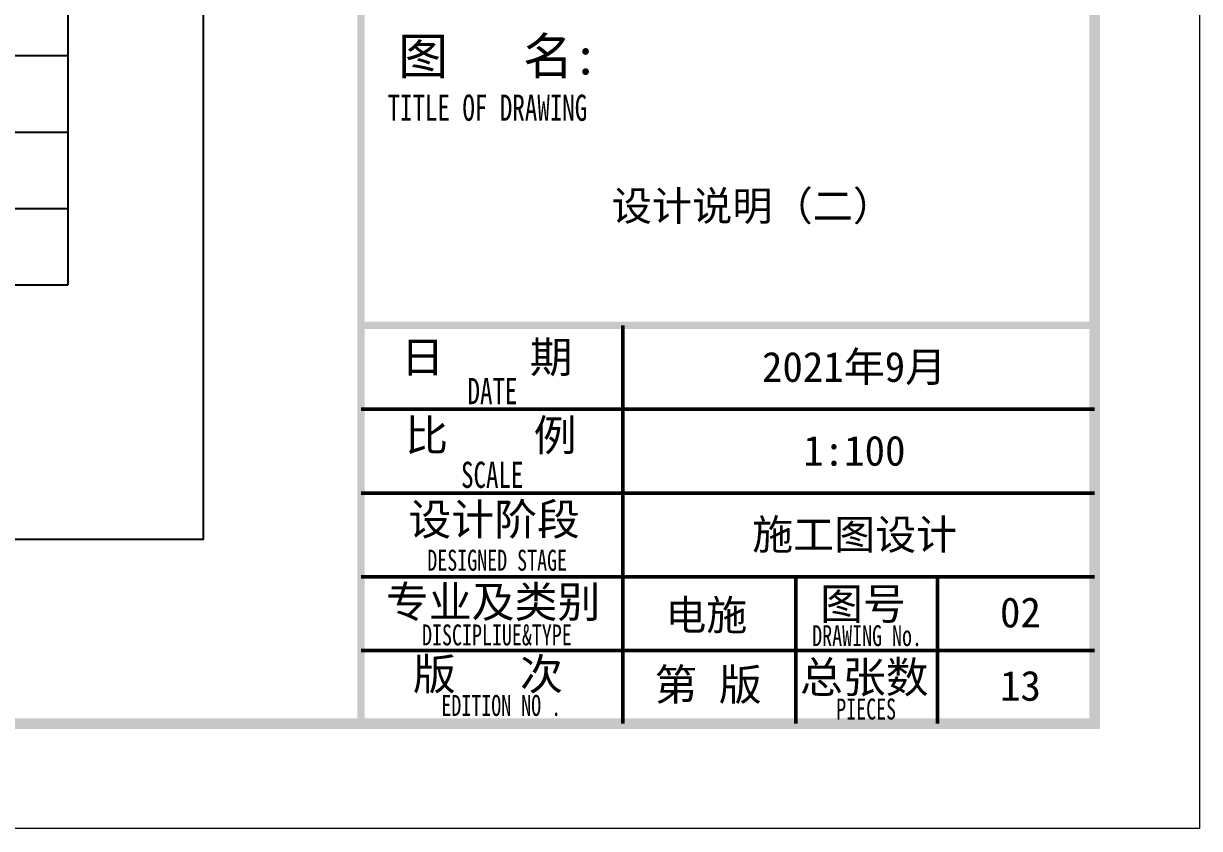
# Model space of a CAD drawing. Extents: x 3443499 to 7125205, y -1700016 to -264854.
# Drawn here: x 3615387 to 3626606, y -759270 to -751589 of the extents above; entities that cross this region are included whole.
import ezdxf

# ---------------------------------------------------------------- set-up
doc = ezdxf.new("R2010")
doc.units = 0
doc.header["$LTSCALE"] = 1000
doc.header["$MEASUREMENT"] = 0
doc.layers.add('TEL_TEXT', color=7, linetype='CONTINUOUS')
doc.layers.add('图签文字', color=4, linetype='CONTINUOUS')
for name, color, linetype, lineweight in [('可改文字', 6, 'CONTINUOUS', 18), ('图框', 147, 'CONTINUOUS', 20), ('图签', 147, 'CONTINUOUS', 18)]:
    doc.layers.add(name, color=color, linetype=linetype, lineweight=lineweight)
doc.styles.add('宋体', font='', dxfattribs={"height": 4})
doc.styles.add('建筑图签-1', font='simhei.ttf', dxfattribs={"width": 0.7})
doc.styles.get('宋体').set_extended_font_data('SimSun')

# ---------------------------------------------------------------- blocks, each defined once
blk = doc.blocks.new('B2-2#-tq1')
at = {"layer": '图框'}
for points, const_width in [([(691745, 786954), (691745, 826954)], 70), ([(691745, 790754), (698745, 790754)], 70), ([(694245, 788354), (694245, 790754)], 35), ([(691745, 789954), (698745, 789954)], 35), ([(691745, 789154), (698745, 789154)], 35), ([(691745, 788354), (698745, 788354)], 35), ([(691745, 788354), (698245, 788354)], 35), ([(694245, 786954), (694245, 788354)], 35), ([(695895, 786954), (695895, 788354)], 35), ([(695895, 786954), (695895, 788354)], 35), ([(695895, 786954), (695895, 788354)], 35), ([(697245, 786954), (697245, 788354)], 35), ([(691745, 787654), (695895, 787654)], 35), ([(695895, 787654), (698745, 787654)], 35)]:
    blk.add_lwpolyline(points, dxfattribs=dict(at, const_width=const_width))
at = {"layer": '图签', "color": 154, "style": '宋体'}
for s, p in [('2021年9月', (695571, 790216)), ('1:100', (695965, 789416)), ('施工图设计', (695477, 788616)), ('电施', (694649, 787847)), ('13', (697842, 787173))]:
    blk.add_text(s, height=286.7, dxfattribs=at).set_placement(p)
at = {"layer": '图签文字', "color": 7, "style": '建筑图签-1'}
for s, height, p in [('图   名:', 350, (692100, 793149)), ('日    期', 300, (692129, 790303)), ('比    例', 300, (692167, 789556)), ('设计阶段', 300, (692197, 788754)), ('专业及类别', 300, (691983, 787967)), ('图号', 300, (696126, 787948)), ('版   次 ', 300, (692241, 787277)), ('总张数', 300, (695933, 787248)), ('第 版', 300, (694546, 787177))]:
    blk.add_text(s, height=height, dxfattribs=at).set_placement(p)
at = {"layer": '图签文字', "style": '建筑图签-1', "width": 0.7}
for s, height, p in [('TITLE OF DRAWING', 250, (691999, 792707)), ('DATE', 250, (692762, 790003)), ('SCALE', 250, (692700, 789204)), ('DESIGNED STAGE', 200, (692378, 788414)), ('DISCIPLIUE&TYPE', 200, (692328, 787701)), ('DRAWING No.', 200, (696050, 787694)), ('EDITION NO .', 200, (692512, 787028)), ('PIECES', 200, (696279, 786994))]:
    blk.add_text(s, height=height, dxfattribs=at).set_placement(p)

msp = doc.modelspace()

# ---------------------------------------------------------------- linework, layer by layer
at = {"layer": 'TEL_TEXT'}
for p, q in [((3615810.9, -751166.6), (3615810.9, -754082.6)), ((3610806, -751895.6), (3615810.9, -751895.6)), ((3596163.4, -752624.6), (3615810.9, -752624.6)), ((3596163.4, -752624.6), (3615810.9, -752624.6)), ((3596163.4, -753353.6), (3615810.9, -753353.6)), ((3596163.4, -754082.6), (3615810.9, -754082.6))]:
    msp.add_line(p, q, dxfattribs=at)
msp.add_lwpolyline([(3595119.4, -721249.7), (3595119.4, -756510), (3617103.8, -756510), (3617103.8, -721249.7)], dxfattribs=at)
at = {"layer": '图框'}
msp.add_lwpolyline([(3567206.5, -717316), (3626606.3, -717316), (3626606.3, -759270.3), (3567206.5, -759270.3)], close=True, dxfattribs=at)
at = {"layer": '图框', "const_width": 100}
msp.add_lwpolyline([(3569706.5, -758270.3), (3625606.5, -758270.3), (3625606.5, -718270.3), (3569706.5, -718270.3)], close=True, dxfattribs=at)

# ---------------------------------------------------------------- block references
at = {"layer": '图框'}
msp.add_blockref('B2-2#-tq1', (2926861.4, -1545224.3), dxfattribs=at)

# ---------------------------------------------------------------- texts
at = {"layer": '可改文字', "color": 1, "style": '宋体'}
msp.add_text('设计说明（二）', height=281.28, dxfattribs=at).set_placement((3620998.2, -753469.7))
at = {"layer": '图签', "color": 1, "style": '宋体'}
msp.add_text('02', height=286.68, dxfattribs=at).set_placement((3624703.1, -757351.2))

doc.saveas('drawing.dxf')
